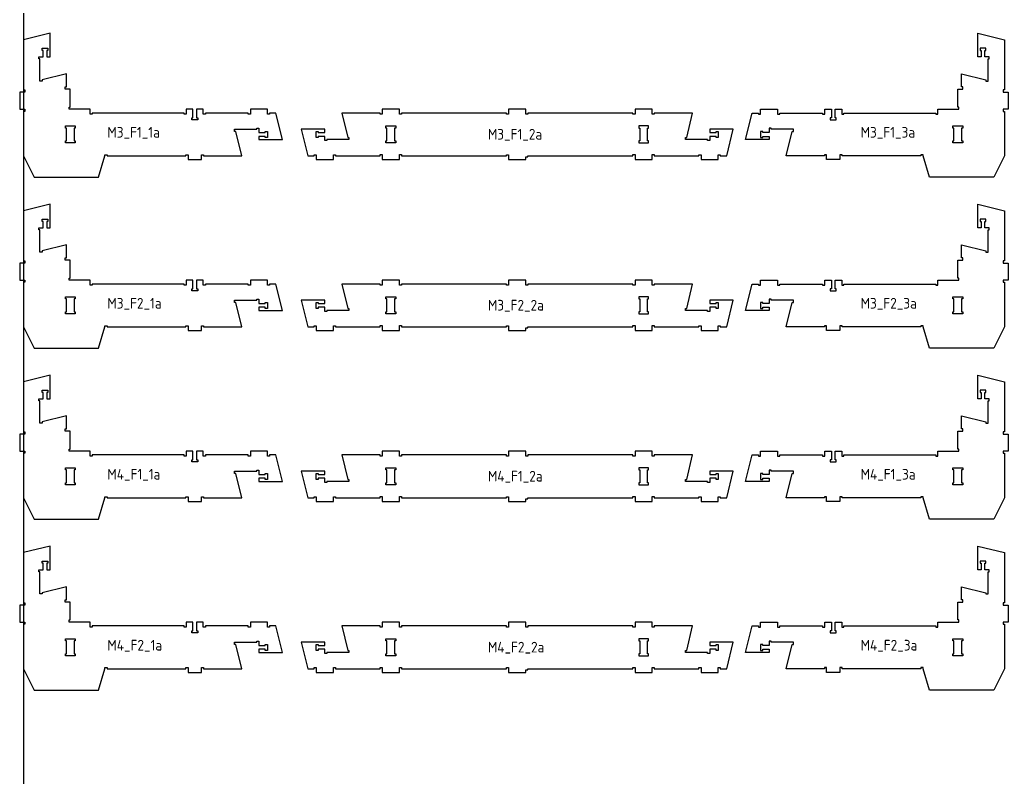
# Model space of a CAD drawing. Header units: millimetres. Extents: x -30325 to 14169, y -12596 to 6470.
# Drawn here: x -14953 to -10332, y -5549 to -2005 of the extents above; entities that cross this region are included whole.
import ezdxf

# ---------------------------------------------------------------- set-up
doc = ezdxf.new("R2010")
doc.units = ezdxf.units.MM
doc.header["$MEASUREMENT"] = 0
doc.layers.add('freeswerk_CODES', color=50, linetype='Continuous')

msp = doc.modelspace()

# ---------------------------------------------------------------- linework, layer by layer
for points in [[(-14104.4, -2636.3), (-14094.4, -2636.3), (-14094.4, -2641.3), (-13915.4, -2641.3), (-13943, -2527.3), (-13949, -2527.3), (-13949, -2517.3), (-13845.4, -2517.3), (-13845.4, -2512.3), (-13835.4, -2512.3), (-13835.4, -2532.3), (-13805.4, -2532.3), (-13805.4, -2527.3), (-13795.4, -2527.3), (-13795.4, -2555.3), (-13805.4, -2555.3), (-13805.4, -2550.3), (-13835.4, -2550.3), (-13835.4, -2565.3), (-13725.4, -2565.3), (-13755.4, -2441.3), (-13785.1, -2441.3), (-13785.1, -2446.3), (-13795.1, -2446.3), (-13795.1, -2423.3), (-13875.1, -2423.3), (-13875.1, -2446.3), (-13885.1, -2446.3), (-13885.1, -2441.3), (-14085.4, -2441.3), (-14085.4, -2446.3), (-14095.4, -2446.3), (-14095.4, -2423.3), (-14126.4, -2423.3), (-14126.4, -2463.3), (-14121.4, -2463.3), (-14121.4, -2473.3), (-14149.4, -2473.3), (-14149.4, -2463.3), (-14144.4, -2463.3), (-14144.4, -2423.3), (-14175.4, -2423.3), (-14175.4, -2446.3), (-14185.4, -2446.3), (-14185.4, -2441.3), (-14614.4, -2441.3), (-14614.4, -2446.3), (-14624.4, -2446.3), (-14624.4, -2423.3), (-14722.4, -2423.3), (-14722.4, -2413.3), (-14717.4, -2413.3), (-14717.4, -2329.3), (-14740.4, -2329.3), (-14740.4, -2319.3), (-14735.4, -2319.3), (-14735.4, -2258.2), (-14849.4, -2285.8), (-14849.4, -2291.7), (-14859.4, -2291.7), (-14859.4, -2188.2), (-14864.4, -2188.2), (-14864.4, -2178.2), (-14844.4, -2178.2), (-14844.4, -2148.2), (-14849.4, -2148.2), (-14849.4, -2138.2), (-14821.4, -2138.2), (-14821.4, -2148.2), (-14826.4, -2148.2), (-14826.4, -2178.2), (-14811.4, -2178.2), (-14811.4, -2068.2), (-14935.4, -2098.2), (-14935.4, -2333.3), (-14930.4, -2333.3), (-14930.4, -2343.3), (-14953.4, -2343.3), (-14953.4, -2423.3), (-14930.4, -2423.3), (-14930.4, -2433.3), (-14935.4, -2433.3), (-14935.4, -2641.3), (-14885.4, -2741.3), (-14585.4, -2741.3), (-14555.4, -2641.3), (-14555.4, -2636.3), (-14545.4, -2636.3), (-14545.4, -2641.3), (-14176.4, -2641.3), (-14176.4, -2636.3), (-14166.4, -2636.3), (-14166.4, -2659.3), (-14104.4, -2659.3)], [(-10729.8, -2641.3), (-10729.8, -2636.3), (-10739.8, -2636.3), (-10739.8, -2641.3), (-11108.8, -2641.3), (-11108.8, -2636.3), (-11118.8, -2636.3), (-11118.8, -2659.3), (-11180.8, -2659.3), (-11180.8, -2636.3), (-11190.8, -2636.3), (-11190.8, -2641.3), (-11369.8, -2641.3), (-11342.2, -2527.3), (-11336.3, -2527.3), (-11336.3, -2517.3), (-11439.8, -2517.3), (-11439.8, -2512.3), (-11449.8, -2512.3), (-11449.8, -2532.3), (-11479.8, -2532.3), (-11479.8, -2527.3), (-11489.8, -2527.3), (-11489.8, -2555.3), (-11479.8, -2555.3), (-11479.8, -2550.3), (-11449.8, -2550.3), (-11449.8, -2565.3), (-11559.8, -2565.3), (-11529.8, -2441.3), (-11500.1, -2441.3), (-11500.1, -2446.3), (-11490.1, -2446.3), (-11490.1, -2423.3), (-11410.1, -2423.3), (-11410.1, -2446.3), (-11400.1, -2446.3), (-11400.1, -2441.3), (-11199.8, -2441.3), (-11199.8, -2446.3), (-11189.8, -2446.3), (-11189.8, -2423.3), (-11158.8, -2423.3), (-11158.8, -2463.3), (-11163.8, -2463.3), (-11163.8, -2473.3), (-11135.8, -2473.3), (-11135.8, -2463.3), (-11140.8, -2463.3), (-11140.8, -2423.3), (-11109.8, -2423.3), (-11109.8, -2446.3), (-11099.8, -2446.3), (-11099.8, -2441.3), (-10670.8, -2441.3), (-10670.8, -2446.3), (-10660.8, -2446.3), (-10660.8, -2423.3), (-10562.8, -2423.3), (-10562.8, -2413.3), (-10567.8, -2413.3), (-10567.8, -2329.3), (-10544.8, -2329.3), (-10544.8, -2319.3), (-10549.8, -2319.3), (-10549.8, -2258.2), (-10435.8, -2285.8), (-10435.8, -2291.7), (-10425.8, -2291.7), (-10425.8, -2188.2), (-10420.8, -2188.2), (-10420.8, -2178.2), (-10440.8, -2178.2), (-10440.8, -2148.2), (-10435.8, -2148.2), (-10435.8, -2138.2), (-10463.8, -2138.2), (-10463.8, -2148.2), (-10458.8, -2148.2), (-10458.8, -2178.2), (-10473.8, -2178.2), (-10473.8, -2068.2), (-10349.8, -2098.2), (-10349.8, -2333.3), (-10354.8, -2333.3), (-10354.8, -2343.3), (-10331.8, -2343.3), (-10331.8, -2423.3), (-10354.8, -2423.3), (-10354.8, -2433.3), (-10349.8, -2433.3), (-10349.8, -2641.3), (-10399.8, -2741.3), (-10699.8, -2741.3)], [(-13414.1, -2565.3), (-13517.6, -2565.3), (-13517.6, -2570.3), (-13527.6, -2570.3), (-13527.6, -2550.3), (-13557.6, -2550.3), (-13557.6, -2555.3), (-13567.6, -2555.3), (-13567.6, -2527.3), (-13557.6, -2527.3), (-13557.6, -2532.3), (-13527.6, -2532.3), (-13527.6, -2517.3), (-13637.6, -2517.3), (-13607.3, -2641.3), (-13577.3, -2641.3), (-13577.3, -2636.3), (-13567.3, -2636.3), (-13567.3, -2659.3), (-13487.3, -2659.3), (-13487.3, -2636.3), (-13477.3, -2636.3), (-13477.3, -2641.3), (-13268.6, -2641.3), (-13268.6, -2635.3), (-13258.6, -2635.3), (-13258.6, -2659.3), (-13178.6, -2659.3), (-13178.6, -2635.3), (-13168.6, -2635.3), (-13168.6, -2641.3), (-12677.6, -2641.3), (-12677.6, -2636.3), (-12667.6, -2636.3), (-12667.6, -2659.3), (-12587.6, -2659.3), (-12587.6, -2646.3), (-12577.6, -2646.3), (-12577.6, -2641.3), (-12086.6, -2641.3), (-12086.6, -2635.3), (-12076.6, -2635.3), (-12076.6, -2659.3), (-11996.6, -2659.3), (-11996.6, -2635.3), (-11986.6, -2635.3), (-11986.6, -2641.3), (-11777.9, -2641.3), (-11777.9, -2636.3), (-11767.9, -2636.3), (-11767.9, -2659.3), (-11687.9, -2659.3), (-11687.9, -2636.3), (-11677.9, -2636.3), (-11677.9, -2641.3), (-11647.6, -2641.3), (-11617.6, -2517.3), (-11727.6, -2517.3), (-11727.6, -2532.3), (-11697.6, -2532.3), (-11697.6, -2527.3), (-11687.6, -2527.3), (-11687.6, -2555.3), (-11697.6, -2555.3), (-11697.6, -2550.3), (-11727.6, -2550.3), (-11727.6, -2570.3), (-11737.6, -2570.3), (-11737.6, -2565.3), (-11841.2, -2565.3), (-11841.2, -2555.3), (-11835.1, -2555.3), (-11807.6, -2441.3), (-11986.6, -2441.3), (-11986.6, -2446.3), (-11996.6, -2446.3), (-11996.6, -2423.3), (-12076.6, -2423.3), (-12076.6, -2446.3), (-12086.6, -2446.3), (-12086.6, -2441.3), (-12577.6, -2441.3), (-12577.6, -2446.3), (-12587.6, -2446.3), (-12587.6, -2423.3), (-12667.6, -2423.3), (-12667.6, -2446.3), (-12677.6, -2446.3), (-12677.6, -2441.3), (-13168.6, -2441.3), (-13168.6, -2446.3), (-13178.6, -2446.3), (-13178.6, -2423.3), (-13258.6, -2423.3), (-13258.6, -2446.3), (-13268.6, -2446.3), (-13268.6, -2441.3), (-13447.6, -2441.3), (-13420, -2555.3), (-13414.1, -2555.3)], [(-14740.2, -2501.3), (-14694.2, -2501.3), (-14694.2, -2511.3), (-14699.2, -2511.3), (-14699.2, -2571.3), (-14694.2, -2571.3), (-14694.2, -2581.3), (-14740.2, -2581.3), (-14740.2, -2571.3), (-14735.2, -2571.3), (-14735.2, -2511.3), (-14740.2, -2511.3)], [(-13236.6, -2571.3), (-13236.6, -2511.3), (-13241.6, -2511.3), (-13241.6, -2501.3), (-13195.6, -2501.3), (-13195.6, -2511.3), (-13200.6, -2511.3), (-13200.6, -2571.3), (-13195.6, -2571.3), (-13195.6, -2581.3), (-13241.6, -2581.3), (-13241.6, -2571.3)], [(-12059.6, -2501.3), (-12059.6, -2511.3), (-12054.6, -2511.3), (-12054.6, -2571.3), (-12059.6, -2571.3), (-12059.6, -2581.3), (-12013.6, -2581.3), (-12013.6, -2571.3), (-12018.6, -2571.3), (-12018.6, -2511.3), (-12013.6, -2511.3), (-12013.6, -2501.3)], [(-10590.8, -2501.3), (-10544.8, -2501.3), (-10544.8, -2511.3), (-10549.8, -2511.3), (-10549.8, -2571.3), (-10544.8, -2571.3), (-10544.8, -2581.3), (-10590.8, -2581.3), (-10590.8, -2571.3), (-10585.8, -2571.3), (-10585.8, -2511.3), (-10590.8, -2511.3)], [(-14104.4, -3436.3), (-14094.4, -3436.3), (-14094.4, -3441.3), (-13915.4, -3441.3), (-13943, -3327.3), (-13949, -3327.3), (-13949, -3317.3), (-13845.4, -3317.3), (-13845.4, -3312.3), (-13835.4, -3312.3), (-13835.4, -3332.3), (-13805.4, -3332.3), (-13805.4, -3327.3), (-13795.4, -3327.3), (-13795.4, -3355.3), (-13805.4, -3355.3), (-13805.4, -3350.3), (-13835.4, -3350.3), (-13835.4, -3365.3), (-13725.4, -3365.3), (-13755.4, -3241.3), (-13785.1, -3241.3), (-13785.1, -3246.3), (-13795.1, -3246.3), (-13795.1, -3223.3), (-13875.1, -3223.3), (-13875.1, -3246.3), (-13885.1, -3246.3), (-13885.1, -3241.3), (-14085.4, -3241.3), (-14085.4, -3246.3), (-14095.4, -3246.3), (-14095.4, -3223.3), (-14126.4, -3223.3), (-14126.4, -3263.3), (-14121.4, -3263.3), (-14121.4, -3273.3), (-14149.4, -3273.3), (-14149.4, -3263.3), (-14144.4, -3263.3), (-14144.4, -3223.3), (-14175.4, -3223.3), (-14175.4, -3246.3), (-14185.4, -3246.3), (-14185.4, -3241.3), (-14614.4, -3241.3), (-14614.4, -3246.3), (-14624.4, -3246.3), (-14624.4, -3223.3), (-14722.4, -3223.3), (-14722.4, -3213.3), (-14717.4, -3213.3), (-14717.4, -3129.3), (-14740.4, -3129.3), (-14740.4, -3119.3), (-14735.4, -3119.3), (-14735.4, -3058.2), (-14849.4, -3085.8), (-14849.4, -3091.7), (-14859.4, -3091.7), (-14859.4, -2988.2), (-14864.4, -2988.2), (-14864.4, -2978.2), (-14844.4, -2978.2), (-14844.4, -2948.2), (-14849.4, -2948.2), (-14849.4, -2938.2), (-14821.4, -2938.2), (-14821.4, -2948.2), (-14826.4, -2948.2), (-14826.4, -2978.2), (-14811.4, -2978.2), (-14811.4, -2868.2), (-14935.4, -2898.2), (-14935.4, -3133.3), (-14930.4, -3133.3), (-14930.4, -3143.3), (-14953.4, -3143.3), (-14953.4, -3223.3), (-14930.4, -3223.3), (-14930.4, -3233.3), (-14935.4, -3233.3), (-14935.4, -3441.3), (-14885.4, -3541.3), (-14585.4, -3541.3), (-14555.4, -3441.3), (-14555.4, -3436.3), (-14545.4, -3436.3), (-14545.4, -3441.3), (-14176.4, -3441.3), (-14176.4, -3436.3), (-14166.4, -3436.3), (-14166.4, -3459.3), (-14104.4, -3459.3)], [(-10729.8, -3441.3), (-10729.8, -3436.3), (-10739.8, -3436.3), (-10739.8, -3441.3), (-11108.8, -3441.3), (-11108.8, -3436.3), (-11118.8, -3436.3), (-11118.8, -3459.3), (-11180.8, -3459.3), (-11180.8, -3436.3), (-11190.8, -3436.3), (-11190.8, -3441.3), (-11369.8, -3441.3), (-11342.2, -3327.3), (-11336.3, -3327.3), (-11336.3, -3317.3), (-11439.8, -3317.3), (-11439.8, -3312.3), (-11449.8, -3312.3), (-11449.8, -3332.3), (-11479.8, -3332.3), (-11479.8, -3327.3), (-11489.8, -3327.3), (-11489.8, -3355.3), (-11479.8, -3355.3), (-11479.8, -3350.3), (-11449.8, -3350.3), (-11449.8, -3365.3), (-11559.8, -3365.3), (-11529.8, -3241.3), (-11500.1, -3241.3), (-11500.1, -3246.3), (-11490.1, -3246.3), (-11490.1, -3223.3), (-11410.1, -3223.3), (-11410.1, -3246.3), (-11400.1, -3246.3), (-11400.1, -3241.3), (-11199.8, -3241.3), (-11199.8, -3246.3), (-11189.8, -3246.3), (-11189.8, -3223.3), (-11158.8, -3223.3), (-11158.8, -3263.3), (-11163.8, -3263.3), (-11163.8, -3273.3), (-11135.8, -3273.3), (-11135.8, -3263.3), (-11140.8, -3263.3), (-11140.8, -3223.3), (-11109.8, -3223.3), (-11109.8, -3246.3), (-11099.8, -3246.3), (-11099.8, -3241.3), (-10670.8, -3241.3), (-10670.8, -3246.3), (-10660.8, -3246.3), (-10660.8, -3223.3), (-10562.8, -3223.3), (-10562.8, -3213.3), (-10567.8, -3213.3), (-10567.8, -3129.3), (-10544.8, -3129.3), (-10544.8, -3119.3), (-10549.8, -3119.3), (-10549.8, -3058.2), (-10435.8, -3085.8), (-10435.8, -3091.7), (-10425.8, -3091.7), (-10425.8, -2988.2), (-10420.8, -2988.2), (-10420.8, -2978.2), (-10440.8, -2978.2), (-10440.8, -2948.2), (-10435.8, -2948.2), (-10435.8, -2938.2), (-10463.8, -2938.2), (-10463.8, -2948.2), (-10458.8, -2948.2), (-10458.8, -2978.2), (-10473.8, -2978.2), (-10473.8, -2868.2), (-10349.8, -2898.2), (-10349.8, -3133.3), (-10354.8, -3133.3), (-10354.8, -3143.3), (-10331.8, -3143.3), (-10331.8, -3223.3), (-10354.8, -3223.3), (-10354.8, -3233.3), (-10349.8, -3233.3), (-10349.8, -3441.3), (-10399.8, -3541.3), (-10699.8, -3541.3)], [(-13414.1, -3365.3), (-13517.6, -3365.3), (-13517.6, -3370.3), (-13527.6, -3370.3), (-13527.6, -3350.3), (-13557.6, -3350.3), (-13557.6, -3355.3), (-13567.6, -3355.3), (-13567.6, -3327.3), (-13557.6, -3327.3), (-13557.6, -3332.3), (-13527.6, -3332.3), (-13527.6, -3317.3), (-13637.6, -3317.3), (-13607.3, -3441.3), (-13577.3, -3441.3), (-13577.3, -3436.3), (-13567.3, -3436.3), (-13567.3, -3459.3), (-13487.3, -3459.3), (-13487.3, -3436.3), (-13477.3, -3436.3), (-13477.3, -3441.3), (-13268.6, -3441.3), (-13268.6, -3435.3), (-13258.6, -3435.3), (-13258.6, -3459.3), (-13178.6, -3459.3), (-13178.6, -3435.3), (-13168.6, -3435.3), (-13168.6, -3441.3), (-12677.6, -3441.3), (-12677.6, -3436.3), (-12667.6, -3436.3), (-12667.6, -3459.3), (-12587.6, -3459.3), (-12587.6, -3446.3), (-12577.6, -3446.3), (-12577.6, -3441.3), (-12086.6, -3441.3), (-12086.6, -3435.3), (-12076.6, -3435.3), (-12076.6, -3459.3), (-11996.6, -3459.3), (-11996.6, -3435.3), (-11986.6, -3435.3), (-11986.6, -3441.3), (-11777.9, -3441.3), (-11777.9, -3436.3), (-11767.9, -3436.3), (-11767.9, -3459.3), (-11687.9, -3459.3), (-11687.9, -3436.3), (-11677.9, -3436.3), (-11677.9, -3441.3), (-11647.6, -3441.3), (-11617.6, -3317.3), (-11727.6, -3317.3), (-11727.6, -3332.3), (-11697.6, -3332.3), (-11697.6, -3327.3), (-11687.6, -3327.3), (-11687.6, -3355.3), (-11697.6, -3355.3), (-11697.6, -3350.3), (-11727.6, -3350.3), (-11727.6, -3370.3), (-11737.6, -3370.3), (-11737.6, -3365.3), (-11841.2, -3365.3), (-11841.2, -3355.3), (-11835.1, -3355.3), (-11807.6, -3241.3), (-11986.6, -3241.3), (-11986.6, -3246.3), (-11996.6, -3246.3), (-11996.6, -3223.3), (-12076.6, -3223.3), (-12076.6, -3246.3), (-12086.6, -3246.3), (-12086.6, -3241.3), (-12577.6, -3241.3), (-12577.6, -3246.3), (-12587.6, -3246.3), (-12587.6, -3223.3), (-12667.6, -3223.3), (-12667.6, -3246.3), (-12677.6, -3246.3), (-12677.6, -3241.3), (-13168.6, -3241.3), (-13168.6, -3246.3), (-13178.6, -3246.3), (-13178.6, -3223.3), (-13258.6, -3223.3), (-13258.6, -3246.3), (-13268.6, -3246.3), (-13268.6, -3241.3), (-13447.6, -3241.3), (-13420, -3355.3), (-13414.1, -3355.3)], [(-14740.2, -3301.3), (-14694.2, -3301.3), (-14694.2, -3311.3), (-14699.2, -3311.3), (-14699.2, -3371.3), (-14694.2, -3371.3), (-14694.2, -3381.3), (-14740.2, -3381.3), (-14740.2, -3371.3), (-14735.2, -3371.3), (-14735.2, -3311.3), (-14740.2, -3311.3)], [(-13236.6, -3371.3), (-13236.6, -3311.3), (-13241.6, -3311.3), (-13241.6, -3301.3), (-13195.6, -3301.3), (-13195.6, -3311.3), (-13200.6, -3311.3), (-13200.6, -3371.3), (-13195.6, -3371.3), (-13195.6, -3381.3), (-13241.6, -3381.3), (-13241.6, -3371.3)], [(-12059.6, -3301.3), (-12059.6, -3311.3), (-12054.6, -3311.3), (-12054.6, -3371.3), (-12059.6, -3371.3), (-12059.6, -3381.3), (-12013.6, -3381.3), (-12013.6, -3371.3), (-12018.6, -3371.3), (-12018.6, -3311.3), (-12013.6, -3311.3), (-12013.6, -3301.3)], [(-10590.8, -3301.3), (-10544.8, -3301.3), (-10544.8, -3311.3), (-10549.8, -3311.3), (-10549.8, -3371.3), (-10544.8, -3371.3), (-10544.8, -3381.3), (-10590.8, -3381.3), (-10590.8, -3371.3), (-10585.8, -3371.3), (-10585.8, -3311.3), (-10590.8, -3311.3)], [(-14104.4, -4236.3), (-14094.4, -4236.3), (-14094.4, -4241.3), (-13915.4, -4241.3), (-13943, -4127.3), (-13949, -4127.3), (-13949, -4117.3), (-13845.4, -4117.3), (-13845.4, -4112.3), (-13835.4, -4112.3), (-13835.4, -4132.3), (-13805.4, -4132.3), (-13805.4, -4127.3), (-13795.4, -4127.3), (-13795.4, -4155.3), (-13805.4, -4155.3), (-13805.4, -4150.3), (-13835.4, -4150.3), (-13835.4, -4165.3), (-13725.4, -4165.3), (-13755.4, -4041.3), (-13785.1, -4041.3), (-13785.1, -4046.3), (-13795.1, -4046.3), (-13795.1, -4023.3), (-13875.1, -4023.3), (-13875.1, -4046.3), (-13885.1, -4046.3), (-13885.1, -4041.3), (-14085.4, -4041.3), (-14085.4, -4046.3), (-14095.4, -4046.3), (-14095.4, -4023.3), (-14126.4, -4023.3), (-14126.4, -4063.3), (-14121.4, -4063.3), (-14121.4, -4073.3), (-14149.4, -4073.3), (-14149.4, -4063.3), (-14144.4, -4063.3), (-14144.4, -4023.3), (-14175.4, -4023.3), (-14175.4, -4046.3), (-14185.4, -4046.3), (-14185.4, -4041.3), (-14614.4, -4041.3), (-14614.4, -4046.3), (-14624.4, -4046.3), (-14624.4, -4023.3), (-14722.4, -4023.3), (-14722.4, -4013.3), (-14717.4, -4013.3), (-14717.4, -3929.3), (-14740.4, -3929.3), (-14740.4, -3919.3), (-14735.4, -3919.3), (-14735.4, -3858.2), (-14849.4, -3885.8), (-14849.4, -3891.7), (-14859.4, -3891.7), (-14859.4, -3788.2), (-14864.4, -3788.2), (-14864.4, -3778.2), (-14844.4, -3778.2), (-14844.4, -3748.2), (-14849.4, -3748.2), (-14849.4, -3738.2), (-14821.4, -3738.2), (-14821.4, -3748.2), (-14826.4, -3748.2), (-14826.4, -3778.2), (-14811.4, -3778.2), (-14811.4, -3668.2), (-14935.4, -3698.2), (-14935.4, -3933.3), (-14930.4, -3933.3), (-14930.4, -3943.3), (-14953.4, -3943.3), (-14953.4, -4023.3), (-14930.4, -4023.3), (-14930.4, -4033.3), (-14935.4, -4033.3), (-14935.4, -4241.3), (-14885.4, -4341.3), (-14585.4, -4341.3), (-14555.4, -4241.3), (-14555.4, -4236.3), (-14545.4, -4236.3), (-14545.4, -4241.3), (-14176.4, -4241.3), (-14176.4, -4236.3), (-14166.4, -4236.3), (-14166.4, -4259.3), (-14104.4, -4259.3)], [(-10729.8, -4241.3), (-10729.8, -4236.3), (-10739.8, -4236.3), (-10739.8, -4241.3), (-11108.8, -4241.3), (-11108.8, -4236.3), (-11118.8, -4236.3), (-11118.8, -4259.3), (-11180.8, -4259.3), (-11180.8, -4236.3), (-11190.8, -4236.3), (-11190.8, -4241.3), (-11369.8, -4241.3), (-11342.2, -4127.3), (-11336.3, -4127.3), (-11336.3, -4117.3), (-11439.8, -4117.3), (-11439.8, -4112.3), (-11449.8, -4112.3), (-11449.8, -4132.3), (-11479.8, -4132.3), (-11479.8, -4127.3), (-11489.8, -4127.3), (-11489.8, -4155.3), (-11479.8, -4155.3), (-11479.8, -4150.3), (-11449.8, -4150.3), (-11449.8, -4165.3), (-11559.8, -4165.3), (-11529.8, -4041.3), (-11500.1, -4041.3), (-11500.1, -4046.3), (-11490.1, -4046.3), (-11490.1, -4023.3), (-11410.1, -4023.3), (-11410.1, -4046.3), (-11400.1, -4046.3), (-11400.1, -4041.3), (-11199.8, -4041.3), (-11199.8, -4046.3), (-11189.8, -4046.3), (-11189.8, -4023.3), (-11158.8, -4023.3), (-11158.8, -4063.3), (-11163.8, -4063.3), (-11163.8, -4073.3), (-11135.8, -4073.3), (-11135.8, -4063.3), (-11140.8, -4063.3), (-11140.8, -4023.3), (-11109.8, -4023.3), (-11109.8, -4046.3), (-11099.8, -4046.3), (-11099.8, -4041.3), (-10670.8, -4041.3), (-10670.8, -4046.3), (-10660.8, -4046.3), (-10660.8, -4023.3), (-10562.8, -4023.3), (-10562.8, -4013.3), (-10567.8, -4013.3), (-10567.8, -3929.3), (-10544.8, -3929.3), (-10544.8, -3919.3), (-10549.8, -3919.3), (-10549.8, -3858.2), (-10435.8, -3885.8), (-10435.8, -3891.7), (-10425.8, -3891.7), (-10425.8, -3788.2), (-10420.8, -3788.2), (-10420.8, -3778.2), (-10440.8, -3778.2), (-10440.8, -3748.2), (-10435.8, -3748.2), (-10435.8, -3738.2), (-10463.8, -3738.2), (-10463.8, -3748.2), (-10458.8, -3748.2), (-10458.8, -3778.2), (-10473.8, -3778.2), (-10473.8, -3668.2), (-10349.8, -3698.2), (-10349.8, -3933.3), (-10354.8, -3933.3), (-10354.8, -3943.3), (-10331.8, -3943.3), (-10331.8, -4023.3), (-10354.8, -4023.3), (-10354.8, -4033.3), (-10349.8, -4033.3), (-10349.8, -4241.3), (-10399.8, -4341.3), (-10699.8, -4341.3)], [(-13414.1, -4165.3), (-13517.6, -4165.3), (-13517.6, -4170.3), (-13527.6, -4170.3), (-13527.6, -4150.3), (-13557.6, -4150.3), (-13557.6, -4155.3), (-13567.6, -4155.3), (-13567.6, -4127.3), (-13557.6, -4127.3), (-13557.6, -4132.3), (-13527.6, -4132.3), (-13527.6, -4117.3), (-13637.6, -4117.3), (-13607.3, -4241.3), (-13577.3, -4241.3), (-13577.3, -4236.3), (-13567.3, -4236.3), (-13567.3, -4259.3), (-13487.3, -4259.3), (-13487.3, -4236.3), (-13477.3, -4236.3), (-13477.3, -4241.3), (-13268.6, -4241.3), (-13268.6, -4235.3), (-13258.6, -4235.3), (-13258.6, -4259.3), (-13178.6, -4259.3), (-13178.6, -4235.3), (-13168.6, -4235.3), (-13168.6, -4241.3), (-12677.6, -4241.3), (-12677.6, -4236.3), (-12667.6, -4236.3), (-12667.6, -4259.3), (-12587.6, -4259.3), (-12587.6, -4246.3), (-12577.6, -4246.3), (-12577.6, -4241.3), (-12086.6, -4241.3), (-12086.6, -4235.3), (-12076.6, -4235.3), (-12076.6, -4259.3), (-11996.6, -4259.3), (-11996.6, -4235.3), (-11986.6, -4235.3), (-11986.6, -4241.3), (-11777.9, -4241.3), (-11777.9, -4236.3), (-11767.9, -4236.3), (-11767.9, -4259.3), (-11687.9, -4259.3), (-11687.9, -4236.3), (-11677.9, -4236.3), (-11677.9, -4241.3), (-11647.6, -4241.3), (-11617.6, -4117.3), (-11727.6, -4117.3), (-11727.6, -4132.3), (-11697.6, -4132.3), (-11697.6, -4127.3), (-11687.6, -4127.3), (-11687.6, -4155.3), (-11697.6, -4155.3), (-11697.6, -4150.3), (-11727.6, -4150.3), (-11727.6, -4170.3), (-11737.6, -4170.3), (-11737.6, -4165.3), (-11841.2, -4165.3), (-11841.2, -4155.3), (-11835.1, -4155.3), (-11807.6, -4041.3), (-11986.6, -4041.3), (-11986.6, -4046.3), (-11996.6, -4046.3), (-11996.6, -4023.3), (-12076.6, -4023.3), (-12076.6, -4046.3), (-12086.6, -4046.3), (-12086.6, -4041.3), (-12577.6, -4041.3), (-12577.6, -4046.3), (-12587.6, -4046.3), (-12587.6, -4023.3), (-12667.6, -4023.3), (-12667.6, -4046.3), (-12677.6, -4046.3), (-12677.6, -4041.3), (-13168.6, -4041.3), (-13168.6, -4046.3), (-13178.6, -4046.3), (-13178.6, -4023.3), (-13258.6, -4023.3), (-13258.6, -4046.3), (-13268.6, -4046.3), (-13268.6, -4041.3), (-13447.6, -4041.3), (-13420, -4155.3), (-13414.1, -4155.3)], [(-14740.2, -4101.3), (-14694.2, -4101.3), (-14694.2, -4111.3), (-14699.2, -4111.3), (-14699.2, -4171.3), (-14694.2, -4171.3), (-14694.2, -4181.3), (-14740.2, -4181.3), (-14740.2, -4171.3), (-14735.2, -4171.3), (-14735.2, -4111.3), (-14740.2, -4111.3)], [(-13236.6, -4171.3), (-13236.6, -4111.3), (-13241.6, -4111.3), (-13241.6, -4101.3), (-13195.6, -4101.3), (-13195.6, -4111.3), (-13200.6, -4111.3), (-13200.6, -4171.3), (-13195.6, -4171.3), (-13195.6, -4181.3), (-13241.6, -4181.3), (-13241.6, -4171.3)], [(-12059.6, -4101.3), (-12059.6, -4111.3), (-12054.6, -4111.3), (-12054.6, -4171.3), (-12059.6, -4171.3), (-12059.6, -4181.3), (-12013.6, -4181.3), (-12013.6, -4171.3), (-12018.6, -4171.3), (-12018.6, -4111.3), (-12013.6, -4111.3), (-12013.6, -4101.3)], [(-10590.8, -4101.3), (-10544.8, -4101.3), (-10544.8, -4111.3), (-10549.8, -4111.3), (-10549.8, -4171.3), (-10544.8, -4171.3), (-10544.8, -4181.3), (-10590.8, -4181.3), (-10590.8, -4171.3), (-10585.8, -4171.3), (-10585.8, -4111.3), (-10590.8, -4111.3)], [(-14104.4, -5036.3), (-14094.4, -5036.3), (-14094.4, -5041.3), (-13915.4, -5041.3), (-13943, -4927.3), (-13949, -4927.3), (-13949, -4917.3), (-13845.4, -4917.3), (-13845.4, -4912.3), (-13835.4, -4912.3), (-13835.4, -4932.3), (-13805.4, -4932.3), (-13805.4, -4927.3), (-13795.4, -4927.3), (-13795.4, -4955.3), (-13805.4, -4955.3), (-13805.4, -4950.3), (-13835.4, -4950.3), (-13835.4, -4965.3), (-13725.4, -4965.3), (-13755.4, -4841.3), (-13785.1, -4841.3), (-13785.1, -4846.3), (-13795.1, -4846.3), (-13795.1, -4823.3), (-13875.1, -4823.3), (-13875.1, -4846.3), (-13885.1, -4846.3), (-13885.1, -4841.3), (-14085.4, -4841.3), (-14085.4, -4846.3), (-14095.4, -4846.3), (-14095.4, -4823.3), (-14126.4, -4823.3), (-14126.4, -4863.3), (-14121.4, -4863.3), (-14121.4, -4873.3), (-14149.4, -4873.3), (-14149.4, -4863.3), (-14144.4, -4863.3), (-14144.4, -4823.3), (-14175.4, -4823.3), (-14175.4, -4846.3), (-14185.4, -4846.3), (-14185.4, -4841.3), (-14614.4, -4841.3), (-14614.4, -4846.3), (-14624.4, -4846.3), (-14624.4, -4823.3), (-14722.4, -4823.3), (-14722.4, -4813.3), (-14717.4, -4813.3), (-14717.4, -4729.3), (-14740.4, -4729.3), (-14740.4, -4719.3), (-14735.4, -4719.3), (-14735.4, -4658.2), (-14849.4, -4685.8), (-14849.4, -4691.7), (-14859.4, -4691.7), (-14859.4, -4588.2), (-14864.4, -4588.2), (-14864.4, -4578.2), (-14844.4, -4578.2), (-14844.4, -4548.2), (-14849.4, -4548.2), (-14849.4, -4538.2), (-14821.4, -4538.2), (-14821.4, -4548.2), (-14826.4, -4548.2), (-14826.4, -4578.2), (-14811.4, -4578.2), (-14811.4, -4468.2), (-14935.4, -4498.2), (-14935.4, -4733.3), (-14930.4, -4733.3), (-14930.4, -4743.3), (-14953.4, -4743.3), (-14953.4, -4823.3), (-14930.4, -4823.3), (-14930.4, -4833.3), (-14935.4, -4833.3), (-14935.4, -5041.3), (-14885.4, -5141.3), (-14585.4, -5141.3), (-14555.4, -5041.3), (-14555.4, -5036.3), (-14545.4, -5036.3), (-14545.4, -5041.3), (-14176.4, -5041.3), (-14176.4, -5036.3), (-14166.4, -5036.3), (-14166.4, -5059.3), (-14104.4, -5059.3)], [(-10729.8, -5041.3), (-10729.8, -5036.3), (-10739.8, -5036.3), (-10739.8, -5041.3), (-11108.8, -5041.3), (-11108.8, -5036.3), (-11118.8, -5036.3), (-11118.8, -5059.3), (-11180.8, -5059.3), (-11180.8, -5036.3), (-11190.8, -5036.3), (-11190.8, -5041.3), (-11369.8, -5041.3), (-11342.2, -4927.3), (-11336.3, -4927.3), (-11336.3, -4917.3), (-11439.8, -4917.3), (-11439.8, -4912.3), (-11449.8, -4912.3), (-11449.8, -4932.3), (-11479.8, -4932.3), (-11479.8, -4927.3), (-11489.8, -4927.3), (-11489.8, -4955.3), (-11479.8, -4955.3), (-11479.8, -4950.3), (-11449.8, -4950.3), (-11449.8, -4965.3), (-11559.8, -4965.3), (-11529.8, -4841.3), (-11500.1, -4841.3), (-11500.1, -4846.3), (-11490.1, -4846.3), (-11490.1, -4823.3), (-11410.1, -4823.3), (-11410.1, -4846.3), (-11400.1, -4846.3), (-11400.1, -4841.3), (-11199.8, -4841.3), (-11199.8, -4846.3), (-11189.8, -4846.3), (-11189.8, -4823.3), (-11158.8, -4823.3), (-11158.8, -4863.3), (-11163.8, -4863.3), (-11163.8, -4873.3), (-11135.8, -4873.3), (-11135.8, -4863.3), (-11140.8, -4863.3), (-11140.8, -4823.3), (-11109.8, -4823.3), (-11109.8, -4846.3), (-11099.8, -4846.3), (-11099.8, -4841.3), (-10670.8, -4841.3), (-10670.8, -4846.3), (-10660.8, -4846.3), (-10660.8, -4823.3), (-10562.8, -4823.3), (-10562.8, -4813.3), (-10567.8, -4813.3), (-10567.8, -4729.3), (-10544.8, -4729.3), (-10544.8, -4719.3), (-10549.8, -4719.3), (-10549.8, -4658.2), (-10435.8, -4685.8), (-10435.8, -4691.7), (-10425.8, -4691.7), (-10425.8, -4588.2), (-10420.8, -4588.2), (-10420.8, -4578.2), (-10440.8, -4578.2), (-10440.8, -4548.2), (-10435.8, -4548.2), (-10435.8, -4538.2), (-10463.8, -4538.2), (-10463.8, -4548.2), (-10458.8, -4548.2), (-10458.8, -4578.2), (-10473.8, -4578.2), (-10473.8, -4468.2), (-10349.8, -4498.2), (-10349.8, -4733.3), (-10354.8, -4733.3), (-10354.8, -4743.3), (-10331.8, -4743.3), (-10331.8, -4823.3), (-10354.8, -4823.3), (-10354.8, -4833.3), (-10349.8, -4833.3), (-10349.8, -5041.3), (-10399.8, -5141.3), (-10699.8, -5141.3)], [(-13414.1, -4965.3), (-13517.6, -4965.3), (-13517.6, -4970.3), (-13527.6, -4970.3), (-13527.6, -4950.3), (-13557.6, -4950.3), (-13557.6, -4955.3), (-13567.6, -4955.3), (-13567.6, -4927.3), (-13557.6, -4927.3), (-13557.6, -4932.3), (-13527.6, -4932.3), (-13527.6, -4917.3), (-13637.6, -4917.3), (-13607.3, -5041.3), (-13577.3, -5041.3), (-13577.3, -5036.3), (-13567.3, -5036.3), (-13567.3, -5059.3), (-13487.3, -5059.3), (-13487.3, -5036.3), (-13477.3, -5036.3), (-13477.3, -5041.3), (-13268.6, -5041.3), (-13268.6, -5035.3), (-13258.6, -5035.3), (-13258.6, -5059.3), (-13178.6, -5059.3), (-13178.6, -5035.3), (-13168.6, -5035.3), (-13168.6, -5041.3), (-12677.6, -5041.3), (-12677.6, -5036.3), (-12667.6, -5036.3), (-12667.6, -5059.3), (-12587.6, -5059.3), (-12587.6, -5046.3), (-12577.6, -5046.3), (-12577.6, -5041.3), (-12086.6, -5041.3), (-12086.6, -5035.3), (-12076.6, -5035.3), (-12076.6, -5059.3), (-11996.6, -5059.3), (-11996.6, -5035.3), (-11986.6, -5035.3), (-11986.6, -5041.3), (-11777.9, -5041.3), (-11777.9, -5036.3), (-11767.9, -5036.3), (-11767.9, -5059.3), (-11687.9, -5059.3), (-11687.9, -5036.3), (-11677.9, -5036.3), (-11677.9, -5041.3), (-11647.6, -5041.3), (-11617.6, -4917.3), (-11727.6, -4917.3), (-11727.6, -4932.3), (-11697.6, -4932.3), (-11697.6, -4927.3), (-11687.6, -4927.3), (-11687.6, -4955.3), (-11697.6, -4955.3), (-11697.6, -4950.3), (-11727.6, -4950.3), (-11727.6, -4970.3), (-11737.6, -4970.3), (-11737.6, -4965.3), (-11841.2, -4965.3), (-11841.2, -4955.3), (-11835.1, -4955.3), (-11807.6, -4841.3), (-11986.6, -4841.3), (-11986.6, -4846.3), (-11996.6, -4846.3), (-11996.6, -4823.3), (-12076.6, -4823.3), (-12076.6, -4846.3), (-12086.6, -4846.3), (-12086.6, -4841.3), (-12577.6, -4841.3), (-12577.6, -4846.3), (-12587.6, -4846.3), (-12587.6, -4823.3), (-12667.6, -4823.3), (-12667.6, -4846.3), (-12677.6, -4846.3), (-12677.6, -4841.3), (-13168.6, -4841.3), (-13168.6, -4846.3), (-13178.6, -4846.3), (-13178.6, -4823.3), (-13258.6, -4823.3), (-13258.6, -4846.3), (-13268.6, -4846.3), (-13268.6, -4841.3), (-13447.6, -4841.3), (-13420, -4955.3), (-13414.1, -4955.3)], [(-14740.2, -4901.3), (-14694.2, -4901.3), (-14694.2, -4911.3), (-14699.2, -4911.3), (-14699.2, -4971.3), (-14694.2, -4971.3), (-14694.2, -4981.3), (-14740.2, -4981.3), (-14740.2, -4971.3), (-14735.2, -4971.3), (-14735.2, -4911.3), (-14740.2, -4911.3)], [(-13236.6, -4971.3), (-13236.6, -4911.3), (-13241.6, -4911.3), (-13241.6, -4901.3), (-13195.6, -4901.3), (-13195.6, -4911.3), (-13200.6, -4911.3), (-13200.6, -4971.3), (-13195.6, -4971.3), (-13195.6, -4981.3), (-13241.6, -4981.3), (-13241.6, -4971.3)], [(-12059.6, -4901.3), (-12059.6, -4911.3), (-12054.6, -4911.3), (-12054.6, -4971.3), (-12059.6, -4971.3), (-12059.6, -4981.3), (-12013.6, -4981.3), (-12013.6, -4971.3), (-12018.6, -4971.3), (-12018.6, -4911.3), (-12013.6, -4911.3), (-12013.6, -4901.3)], [(-10590.8, -4901.3), (-10544.8, -4901.3), (-10544.8, -4911.3), (-10549.8, -4911.3), (-10549.8, -4971.3), (-10544.8, -4971.3), (-10544.8, -4981.3), (-10590.8, -4981.3), (-10590.8, -4971.3), (-10585.8, -4971.3), (-10585.8, -4911.3), (-10590.8, -4911.3)]]:
    msp.add_lwpolyline(points, close=True)
at = {"layer": 'freeswerk_CODES'}
msp.add_line((-14935.4, 1560), (-14935.4, -12595.9), dxfattribs=at)

# ---------------------------------------------------------------- texts
at = {"layer": 'freeswerk_CODES', "char_height": 50, "attachment_point": 1}
for s, insert in [('{\\Fiso|c0;M3_F1_1a}', (-14543.7, -2506.3)), ('{\\Fiso|c0;M3_F1_2a}', (-12764.6, -2515.4)), ('{\\Fiso|c0;M3_F1_3a}', (-11021.8, -2506.3)), ('{\\Fiso|c0;M3_F2_1a}', (-14543.7, -3306.3)), ('{\\Fiso|c0;M3_F2_2a}', (-12764.6, -3315.4)), ('{\\Fiso|c0;M3_F2_3a}', (-11021.8, -3306.3)), ('{\\Fiso|c0;M4_F1_1a}', (-14543.7, -4106.3)), ('{\\Fiso|c0;M4_F1_3a}', (-11021.8, -4106.3)), ('{\\Fiso|c0;M4_F1_2a}', (-12764.6, -4115.4)), ('{\\Fiso|c0;M4_F2_1a}', (-14543.7, -4906.3)), ('{\\Fiso|c0;M4_F2_2a}', (-12764.6, -4915.4)), ('{\\Fiso|c0;M4_F2_3a}', (-11021.8, -4906.3))]:
    msp.add_mtext_dynamic_manual_height_columns(s, width=318.081, gutter_width=1456.3, heights=[0], dxfattribs=dict(at, insert=insert))

doc.saveas('drawing.dxf')
